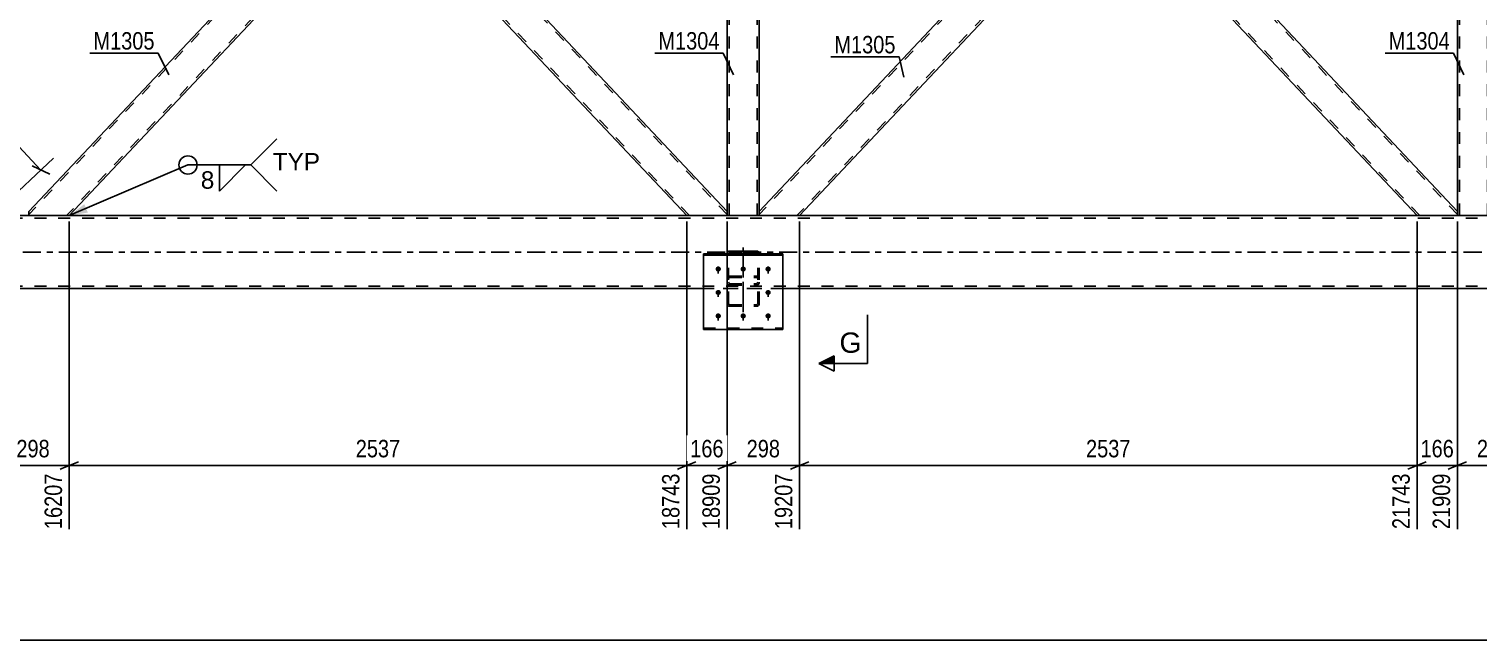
# Model space of a CAD drawing. Header units: millimetres. Extents: x -185 to 1004, y -593 to 248.
# Drawn here: x 543.5 to 781.7, y -191.3 to -91 of the extents above; entities that cross this region are included whole.
import ezdxf

# ---------------------------------------------------------------- set-up
doc = ezdxf.new("R2010")
doc.units = ezdxf.units.MM
doc.linetypes.add('DXK_LINE_DOT2', pattern=[3.9198, 1.9599, -1.9599])
doc.linetypes.add('DXK_LINE_DOT3', pattern=[5.9187, 2.979, -0.9799, 0.9799, -0.9799])
doc.styles.add('Arial', font='ARIAL.TTF', dxfattribs={"height": 0.2})
doc.styles.add('Arial Narrow', font='ARIALN.TTF', dxfattribs={"height": 0.2})

# ---------------------------------------------------------------- blocks, each defined once
blk = doc.blocks.new('Part-761544866-1533 - 1400')
at = {"color": 2, "linetype": 'Continuous'}
for p, q in [((667.4, -127.91), (654.4, -127.91)), ((654.4, -127.91), (654.4, -140.34)), ((654.4, -128.13), (667.4, -128.13)), ((667.4, -140.34), (667.4, -127.91)), ((654.4, -140.34), (667.4, -140.34))]:
    blk.add_line(p, q, dxfattribs=at)
at = {"color": 7, "linetype": 'DXK_LINE_DOT2'}
blk.add_line((654.4, -140.12), (667.4, -140.12), dxfattribs=at)
blk = doc.blocks.new('Part-761544866-1614 - 1400')
at = {"color": 7, "linetype": 'DXK_LINE_DOT2'}
for p, q in [((658.3, -127.75), (658.26, -127.94)), ((658.26, -136.05), (658.26, -127.94)), ((658.5, -127.94), (658.52, -127.84)), ((658.5, -136.05), (658.5, -127.94)), ((658.52, -127.84), (658.57, -127.76)), ((658.74, -127.43), (658.56, -127.47)), ((658.57, -127.76), (658.65, -127.71)), ((658.65, -127.71), (658.74, -127.69)), ((658.74, -127.43), (663.06, -127.43)), ((658.74, -127.69), (663.06, -127.69)), ((663.24, -127.47), (663.06, -127.43)), ((663.06, -127.69), (663.15, -127.71)), ((663.15, -127.71), (663.23, -127.76)), ((663.23, -127.76), (663.28, -127.84)), ((663.28, -127.84), (663.3, -127.94)), ((663.3, -136.05), (663.3, -127.94)), ((663.54, -127.94), (663.5, -127.75)), ((663.54, -136.05), (663.54, -127.94)), ((658.26, -131.99), (658.3, -131.81)), ((658.26, -132.54), (658.3, -132.73)), ((658.3, -131.81), (658.4, -131.67)), ((658.4, -131.67), (658.56, -131.57)), ((658.52, -131.9), (658.5, -131.99)), ((658.52, -132.64), (658.5, -132.54)), ((658.57, -131.83), (658.52, -131.9)), ((658.57, -132.72), (658.52, -132.64)), ((658.56, -131.57), (658.74, -131.53)), ((658.56, -133.01), (658.74, -133.05)), ((658.65, -131.78), (658.57, -131.83)), ((658.65, -132.77), (658.57, -132.72)), ((658.74, -131.76), (658.65, -131.78)), ((658.74, -132.79), (658.65, -132.77)), ((658.74, -131.53), (663.06, -131.53)), ((658.74, -131.76), (663.06, -131.76)), ((658.74, -132.79), (663.06, -132.79)), ((658.74, -133.05), (663.06, -133.05)), ((663.06, -131.53), (663.24, -131.57)), ((663.15, -131.78), (663.06, -131.76)), ((663.15, -132.77), (663.06, -132.79)), ((663.06, -133.05), (663.24, -133.01)), ((663.23, -131.83), (663.15, -131.78)), ((663.23, -132.72), (663.15, -132.77)), ((663.28, -131.9), (663.23, -131.83)), ((663.28, -132.64), (663.23, -132.72)), ((663.24, -131.57), (663.4, -131.67)), ((663.3, -131.99), (663.28, -131.9)), ((663.3, -132.54), (663.28, -132.64)), ((663.4, -131.67), (663.5, -131.81)), ((663.5, -131.81), (663.54, -131.99)), ((663.5, -132.73), (663.54, -132.54)), ((658.3, -136.22), (658.26, -136.05)), ((658.4, -136.36), (658.3, -136.22)), ((658.56, -136.46), (658.4, -136.36)), ((658.5, -136.05), (658.52, -136.13)), ((658.52, -136.13), (658.57, -136.2)), ((658.74, -136.5), (658.56, -136.46)), ((658.57, -136.2), (658.65, -136.25)), ((658.65, -136.25), (658.74, -136.27)), ((658.74, -136.27), (663.06, -136.27)), ((658.74, -136.5), (663.06, -136.5)), ((663.06, -136.27), (663.15, -136.25)), ((663.24, -136.46), (663.06, -136.5)), ((663.15, -136.25), (663.23, -136.2)), ((663.23, -136.2), (663.28, -136.13)), ((663.4, -136.36), (663.24, -136.46)), ((663.28, -136.13), (663.3, -136.05)), ((663.5, -136.22), (663.4, -136.36)), ((663.54, -136.05), (663.5, -136.22))]:
    blk.add_line(p, q, dxfattribs=at)
at = {"color": 7, "linetype": 'DXK_LINE_DOT3'}
blk.add_line((660.9, -137.44), (660.9, -126.82), dxfattribs=at)
at = {"color": 7, "linetype": 'DXK_LINE_DOT2'}
for centre, start, end in [((658.76, -127.92), 114.32, 159.2417), ((663.04, -127.92), 20.7583, 65.68), ((658.76, -132.56), 200.7583, 245.68), ((663.04, -132.56), 294.32, 339.2417)]:
    blk.add_arc(centre, 0.496, start, end, dxfattribs=at)
blk = doc.blocks.new('Bolt-761544866-1837 - 1400')
at = {"linetype": 'Continuous'}
for points in [[(656.8, -129.97), (656.89, -129.98), (656.98, -130), (657.06, -130.05), (657.13, -130.11), (657.18, -130.18), (657.22, -130.25), (657.24, -130.34), (657.24, -130.43), (657.22, -130.51), (657.18, -130.59), (657.13, -130.66), (657.06, -130.72), (656.98, -130.76), (656.89, -130.79), (656.8, -130.8), (656.71, -130.79), (656.62, -130.76), (656.54, -130.72), (656.47, -130.66), (656.42, -130.59), (656.38, -130.51), (656.36, -130.43), (656.36, -130.34), (656.38, -130.25), (656.42, -130.18), (656.47, -130.11), (656.54, -130.05), (656.62, -130), (656.71, -129.98)], [(660.9, -129.97), (660.99, -129.98), (661.08, -130), (661.16, -130.05), (661.23, -130.11), (661.28, -130.18), (661.32, -130.25), (661.34, -130.34), (661.34, -130.43), (661.32, -130.51), (661.28, -130.59), (661.23, -130.66), (661.16, -130.72), (661.08, -130.76), (660.99, -130.79), (660.9, -130.8), (660.81, -130.79), (660.72, -130.76), (660.64, -130.72), (660.57, -130.66), (660.52, -130.59), (660.48, -130.51), (660.46, -130.43), (660.46, -130.34), (660.48, -130.25), (660.52, -130.18), (660.57, -130.11), (660.64, -130.05), (660.72, -130), (660.81, -129.98)], [(665, -129.97), (665.09, -129.98), (665.18, -130), (665.26, -130.05), (665.33, -130.11), (665.38, -130.18), (665.42, -130.25), (665.44, -130.34), (665.44, -130.43), (665.42, -130.51), (665.38, -130.59), (665.33, -130.66), (665.26, -130.72), (665.18, -130.76), (665.09, -130.79), (665, -130.8), (664.91, -130.79), (664.82, -130.76), (664.74, -130.72), (664.67, -130.66), (664.62, -130.59), (664.58, -130.51), (664.56, -130.43), (664.56, -130.34), (664.58, -130.25), (664.62, -130.18), (664.67, -130.11), (664.74, -130.05), (664.82, -130), (664.91, -129.98)], [(656.8, -133.82), (656.89, -133.83), (656.98, -133.86), (657.06, -133.9), (657.13, -133.96), (657.18, -134.03), (657.22, -134.11), (657.24, -134.19), (657.24, -134.28), (657.22, -134.36), (657.18, -134.44), (657.13, -134.51), (657.06, -134.57), (656.98, -134.61), (656.89, -134.64), (656.8, -134.65), (656.71, -134.64), (656.62, -134.61), (656.54, -134.57), (656.47, -134.51), (656.42, -134.44), (656.38, -134.36), (656.36, -134.28), (656.36, -134.19), (656.38, -134.11), (656.42, -134.03), (656.47, -133.96), (656.54, -133.9), (656.62, -133.86), (656.71, -133.83)], [(665, -133.82), (665.09, -133.83), (665.18, -133.86), (665.26, -133.9), (665.33, -133.96), (665.38, -134.03), (665.42, -134.11), (665.44, -134.19), (665.44, -134.28), (665.42, -134.36), (665.38, -134.44), (665.33, -134.51), (665.26, -134.57), (665.18, -134.61), (665.09, -134.64), (665, -134.65), (664.91, -134.64), (664.82, -134.61), (664.74, -134.57), (664.67, -134.51), (664.62, -134.44), (664.58, -134.36), (664.56, -134.28), (664.56, -134.19), (664.58, -134.11), (664.62, -134.03), (664.67, -133.96), (664.74, -133.9), (664.82, -133.86), (664.91, -133.83)], [(656.8, -137.67), (656.89, -137.68), (656.98, -137.71), (657.06, -137.75), (657.13, -137.81), (657.18, -137.88), (657.22, -137.96), (657.24, -138.04), (657.24, -138.13), (657.22, -138.22), (657.18, -138.29), (657.13, -138.36), (657.06, -138.42), (656.98, -138.46), (656.89, -138.49), (656.8, -138.5), (656.71, -138.49), (656.62, -138.46), (656.54, -138.42), (656.47, -138.36), (656.42, -138.29), (656.38, -138.22), (656.36, -138.13), (656.36, -138.04), (656.38, -137.96), (656.42, -137.88), (656.47, -137.81), (656.54, -137.75), (656.62, -137.71), (656.71, -137.68)], [(660.9, -137.67), (660.99, -137.68), (661.08, -137.71), (661.16, -137.75), (661.23, -137.81), (661.28, -137.88), (661.32, -137.96), (661.34, -138.04), (661.34, -138.13), (661.32, -138.22), (661.28, -138.29), (661.23, -138.36), (661.16, -138.42), (661.08, -138.46), (660.99, -138.49), (660.9, -138.5), (660.81, -138.49), (660.72, -138.46), (660.64, -138.42), (660.57, -138.36), (660.52, -138.29), (660.48, -138.22), (660.46, -138.13), (660.46, -138.04), (660.48, -137.96), (660.52, -137.88), (660.57, -137.81), (660.64, -137.75), (660.72, -137.71), (660.81, -137.68)], [(665, -137.67), (665.09, -137.68), (665.18, -137.71), (665.26, -137.75), (665.33, -137.81), (665.38, -137.88), (665.42, -137.96), (665.44, -138.04), (665.44, -138.13), (665.42, -138.22), (665.38, -138.29), (665.33, -138.36), (665.26, -138.42), (665.18, -138.46), (665.09, -138.49), (665, -138.5), (664.91, -138.49), (664.82, -138.46), (664.74, -138.42), (664.67, -138.36), (664.62, -138.29), (664.58, -138.22), (664.56, -138.13), (664.56, -138.04), (664.58, -137.96), (664.62, -137.88), (664.67, -137.81), (664.74, -137.75), (664.82, -137.71), (664.91, -137.68)]]:
    blk.add_hatch(color=1, dxfattribs=at).paths.add_polyline_path(points)
at = {"color": 1, "linetype": 'Continuous'}
for p, q in [((656.8, -129.99), (656.8, -131.12)), ((660.9, -129.99), (660.9, -131.12)), ((665, -129.99), (665, -131.12)), ((656.8, -133.84), (656.8, -134.97)), ((665, -133.84), (665, -134.97)), ((656.8, -137.69), (656.8, -138.83)), ((660.9, -137.69), (660.9, -138.83)), ((665, -137.69), (665, -138.83))]:
    blk.add_line(p, q, dxfattribs=at)
blk = doc.blocks.new('Part-761544866-1709 - 1400')
at = {"color": 7, "linetype": 'DXK_LINE_DOT2'}
for p, q in [((772.07, -6), (663.54, -121.41)), ((778.26, -6.19), (669.73, -121.6)), ((778.26, -6), (771.63, -6)), ((720.9, -59.95), (717.28, -63.8)), ((724.52, -63.8), (720.9, -67.65)), ((670.17, -121.6), (663.54, -121.6))]:
    blk.add_line(p, q, dxfattribs=at)
at = {"color": 2, "linetype": 'Continuous'}
for p, q in [((771.63, -6), (720.9, -59.95)), ((778.26, -6.66), (724.52, -63.8)), ((778.26, -6.66), (778.26, -6)), ((663.54, -120.94), (717.28, -63.8)), ((720.9, -67.65), (670.17, -121.6)), ((663.54, -121.6), (663.54, -120.94))]:
    blk.add_line(p, q, dxfattribs=at)
blk = doc.blocks.new('Part-761544866-1518 - 1400')
at = {"color": 7, "linetype": 'DXK_LINE_DOT2'}
for p, q in [((654.4, -140.34), (654.4, -127.91)), ((667.4, -127.91), (654.4, -127.91)), ((654.4, -128.13), (667.4, -128.13)), ((667.4, -140.34), (667.4, -127.91)), ((654.4, -140.12), (667.4, -140.12)), ((667.4, -140.34), (654.4, -140.34))]:
    blk.add_line(p, q, dxfattribs=at)
blk = doc.blocks.new('Part-761544866-1689 - 1400')
at = {"color": 7, "linetype": 'DXK_LINE_DOT2'}
for p, q in [((652.07, -6), (543.54, -121.41)), ((658.26, -6.19), (549.73, -121.6)), ((658.26, -6), (651.63, -6)), ((658.26, -6.48), (658.26, -6)), ((600.9, -59.95), (597.28, -63.8)), ((604.52, -63.8), (600.9, -67.65)), ((550.17, -121.6), (543.54, -121.6))]:
    blk.add_line(p, q, dxfattribs=at)
at = {"color": 2, "linetype": 'Continuous'}
for p, q in [((651.63, -6), (600.9, -59.95)), ((658.26, -6.66), (604.52, -63.8)), ((658.26, -6.66), (658.26, -6.48)), ((597.28, -63.8), (543.54, -120.94)), ((600.9, -67.65), (550.17, -121.6)), ((543.54, -121.6), (543.54, -120.94))]:
    blk.add_line(p, q, dxfattribs=at)
blk = doc.blocks.new('Part-761544866-1912 - 1400')
at = {"color": 2, "linetype": 'Continuous'}
for p, q in [((604.52, -63.8), (600.9, -67.65)), ((658.26, -120.94), (604.52, -63.8)), ((651.63, -121.6), (600.9, -67.65)), ((658.26, -121.6), (658.26, -120.94))]:
    blk.add_line(p, q, dxfattribs=at)
at = {"color": 7, "linetype": 'DXK_LINE_DOT2'}
for p, q in [((658.26, -121.41), (604.3, -64.03)), ((601.12, -67.42), (601.14, -67.4)), ((652.07, -121.6), (601.12, -67.42)), ((658.26, -121.6), (651.63, -121.6))]:
    blk.add_line(p, q, dxfattribs=at)
blk = doc.blocks.new('Part-761544866-1774 - 1400')
at = {"color": 7, "linetype": 'DXK_LINE_DOT2'}
for p, q in [((663.54, -6), (658.26, -6)), ((658.26, -6.66), (658.26, -6)), ((658.58, -121.6), (658.58, -6)), ((663.22, -121.6), (663.22, -6)), ((663.54, -6.66), (663.54, -6)), ((658.26, -121.6), (658.26, -120.94)), ((663.54, -121.6), (663.54, -120.94)), ((663.54, -121.6), (658.26, -121.6))]:
    blk.add_line(p, q, dxfattribs=at)
at = {"color": 2, "linetype": 'Continuous'}
for p, q in [((658.26, -120.94), (658.26, -6.66)), ((663.54, -120.94), (663.54, -6.66))]:
    blk.add_line(p, q, dxfattribs=at)
blk = doc.blocks.new('Part-761544866-1779 - 1400')
at = {"color": 7, "linetype": 'DXK_LINE_DOT2'}
for p, q in [((783.54, -6), (778.26, -6)), ((778.26, -6.66), (778.26, -6)), ((778.58, -121.6), (778.58, -6)), ((783.22, -121.6), (783.22, -6)), ((783.54, -6.66), (783.54, -6)), ((778.26, -121.6), (778.26, -120.94)), ((783.54, -121.6), (783.54, -120.94)), ((783.54, -121.6), (778.26, -121.6))]:
    blk.add_line(p, q, dxfattribs=at)
at = {"color": 2, "linetype": 'Continuous'}
for p, q in [((778.26, -120.94), (778.26, -6.66)), ((783.54, -120.94), (783.54, -6.66))]:
    blk.add_line(p, q, dxfattribs=at)
blk = doc.blocks.new('Bolt-761544866-1842 - 1400')
at = {"color": 1, "linetype": 'DXK_LINE_DOT2'}
for p, q in [((656.8, -129.99), (656.8, -131.12)), ((660.9, -129.99), (660.9, -131.12)), ((665, -129.99), (665, -131.12)), ((656.8, -133.84), (656.8, -134.97)), ((665, -133.84), (665, -134.97)), ((656.8, -137.69), (656.8, -138.83)), ((660.9, -137.69), (660.9, -138.83)), ((665, -137.69), (665, -138.83))]:
    blk.add_line(p, q, dxfattribs=at)
blk = doc.blocks.new('Part-761544866-1859 - 1400')
at = {"color": 7, "linetype": 'DXK_LINE_DOT2'}
for p, q in [((863.9, -122), (-67.1, -122)), ((863.9, -121.6), (-56.46, -121.6)), ((863.9, -133.2), (-67.1, -133.2)), ((863.9, -133.6), (48.74, -133.6)), ((667.4, -133.6), (654.4, -133.6))]:
    blk.add_line(p, q, dxfattribs=at)
at = {"color": 2, "linetype": 'Continuous'}
for p, q in [((859.1, -121.6), (58.5, -121.6)), ((654.4, -133.6), (487.4, -133.6)), ((859.1, -133.6), (667.4, -133.6))]:
    blk.add_line(p, q, dxfattribs=at)
at = {"color": 7, "linetype": 'DXK_LINE_DOT3'}
blk.add_line((-67.1, -127.6), (863.9, -127.6), dxfattribs=at)
blk = doc.blocks.new('Part-761544866-1907 - 1400')
at = {"color": 2, "linetype": 'Continuous'}
for p, q in [((724.52, -63.8), (720.9, -67.65)), ((778.26, -120.94), (724.52, -63.8)), ((771.63, -121.6), (720.9, -67.65)), ((778.26, -121.6), (778.26, -120.94))]:
    blk.add_line(p, q, dxfattribs=at)
at = {"color": 7, "linetype": 'DXK_LINE_DOT2'}
for p, q in [((778.26, -121.41), (724.3, -64.03)), ((721.12, -67.42), (721.14, -67.4)), ((772.07, -121.6), (721.12, -67.42)), ((778.26, -121.6), (771.63, -121.6))]:
    blk.add_line(p, q, dxfattribs=at)
blk = doc.blocks.new('Part-761544866-1939 - 1400')
at = {"color": 7, "linetype": 'DXK_LINE_DOT2'}
for p, q in [((658.26, -127.94), (658.27, -127.91)), ((658.26, -136.05), (658.26, -127.94)), ((658.52, -127.84), (658.5, -127.94)), ((658.5, -136.05), (658.5, -127.94)), ((658.57, -127.76), (658.52, -127.84)), ((658.65, -127.71), (658.57, -127.76)), ((658.74, -127.69), (658.65, -127.71)), ((658.74, -127.69), (663.06, -127.69)), ((663.15, -127.71), (663.06, -127.69)), ((663.23, -127.76), (663.15, -127.71)), ((663.28, -127.84), (663.23, -127.76)), ((663.3, -127.94), (663.28, -127.84)), ((663.3, -136.05), (663.3, -127.94)), ((663.53, -127.91), (663.54, -127.94)), ((663.54, -136.05), (663.54, -127.94)), ((658.3, -131.81), (658.26, -131.99)), ((658.3, -132.73), (658.26, -132.54)), ((658.4, -131.67), (658.3, -131.81)), ((658.56, -131.57), (658.4, -131.67)), ((658.5, -131.99), (658.52, -131.9)), ((658.5, -132.54), (658.52, -132.64)), ((658.52, -131.9), (658.57, -131.83)), ((658.52, -132.64), (658.57, -132.72)), ((658.74, -131.53), (658.56, -131.57)), ((658.74, -133.05), (658.56, -133.01)), ((658.57, -131.83), (658.65, -131.78)), ((658.57, -132.72), (658.65, -132.77)), ((658.65, -131.78), (658.74, -131.76)), ((658.65, -132.77), (658.74, -132.79)), ((658.74, -131.53), (663.06, -131.53)), ((658.74, -131.76), (663.06, -131.76)), ((658.74, -132.79), (663.06, -132.79)), ((658.74, -133.05), (663.06, -133.05)), ((663.24, -131.57), (663.06, -131.53)), ((663.06, -131.76), (663.15, -131.78)), ((663.06, -132.79), (663.15, -132.77)), ((663.24, -133.01), (663.06, -133.05)), ((663.15, -131.78), (663.23, -131.83)), ((663.15, -132.77), (663.23, -132.72)), ((663.23, -131.83), (663.28, -131.9)), ((663.23, -132.72), (663.28, -132.64)), ((663.4, -131.67), (663.24, -131.57)), ((663.28, -131.9), (663.3, -131.99)), ((663.28, -132.64), (663.3, -132.54)), ((663.5, -131.81), (663.4, -131.67)), ((663.54, -131.99), (663.5, -131.81)), ((663.54, -132.54), (663.5, -132.73)), ((658.26, -136.05), (658.3, -136.22)), ((658.3, -136.22), (658.4, -136.36)), ((658.4, -136.36), (658.56, -136.46)), ((658.52, -136.13), (658.5, -136.05)), ((658.57, -136.2), (658.52, -136.13)), ((658.56, -136.46), (658.74, -136.5)), ((658.65, -136.25), (658.57, -136.2)), ((658.74, -136.27), (658.65, -136.25)), ((658.74, -136.27), (663.06, -136.27)), ((658.74, -136.5), (663.06, -136.5)), ((663.15, -136.25), (663.06, -136.27)), ((663.06, -136.5), (663.24, -136.46)), ((663.23, -136.2), (663.15, -136.25)), ((663.28, -136.13), (663.23, -136.2)), ((663.24, -136.46), (663.4, -136.36)), ((663.3, -136.05), (663.28, -136.13)), ((663.4, -136.36), (663.5, -136.22)), ((663.5, -136.22), (663.54, -136.05))]:
    blk.add_line(p, q, dxfattribs=at)
at = {"color": 2, "linetype": 'Continuous'}
for p, q in [((658.27, -127.91), (658.3, -127.75)), ((658.56, -127.47), (658.74, -127.43)), ((658.74, -127.43), (663.06, -127.43)), ((663.06, -127.43), (663.24, -127.47)), ((663.5, -127.75), (663.53, -127.91))]:
    blk.add_line(p, q, dxfattribs=at)
at = {"color": 7, "linetype": 'DXK_LINE_DOT3'}
blk.add_line((660.9, -126.82), (660.9, -137.44), dxfattribs=at)
at = {"color": 2, "linetype": 'Continuous'}
for centre, start, end in [((658.76, -127.92), 114.32, 159.2417), ((663.04, -127.92), 20.7583, 65.68)]:
    blk.add_arc(centre, 0.496, start, end, dxfattribs=at)
at = {"color": 7, "linetype": 'DXK_LINE_DOT2'}
for centre, start, end in [((658.76, -132.56), 200.7583, 245.68), ((663.04, -132.56), 294.32, 339.2417)]:
    blk.add_arc(centre, 0.496, start, end, dxfattribs=at)
blk = doc.blocks.new('StraightDimension-761544866-19137 - 1400')
at = {"color": 7, "linetype": 'Continuous'}
for p, q in [((538.26, -122.6), (538.26, -173.1)), ((550.17, -122.6), (550.17, -173.1)), ((536.76, -163.26), (539.76, -162.06)), ((538.26, -162.66), (550.17, -162.66)), ((551.67, -162.06), (548.67, -163.26))]:
    blk.add_line(p, q, dxfattribs=at)
at = {"color": 0}
blk.add_wipeout([(547.56, -161.91), (547.56, -157.71), (540.87, -157.71), (540.87, -161.91)], dxfattribs=at)
at = {"color": 0, "linetype": 'Continuous'}
blk.add_wipeout([(549.57, -163.36), (545.37, -163.36), (545.37, -173.7), (549.57, -173.7)], dxfattribs=at)
at = {"color": 3, "style": 'Arial Narrow'}
blk.add_text('298', height=2.863, dxfattribs=at).set_placement((541.47, -161.31))
at = {"color": 3, "linetype": 'Continuous', "style": 'Arial Narrow'}
blk.add_text('16207', height=2.863, rotation=90.0002, dxfattribs=at).set_placement((548.97, -173.1))
blk = doc.blocks.new('StraightDimension-761544866-19134 - 1400')
at = {"color": 7, "linetype": 'Continuous'}
for p, q in [((658.26, -122.6), (658.26, -173.1)), ((670.17, -122.6), (670.17, -173.1)), ((656.76, -163.26), (659.76, -162.06)), ((658.26, -162.66), (670.17, -162.66)), ((671.67, -162.06), (668.67, -163.26))]:
    blk.add_line(p, q, dxfattribs=at)
at = {"color": 0}
blk.add_wipeout([(667.56, -161.91), (667.56, -157.71), (660.87, -157.71), (660.87, -161.91)], dxfattribs=at)
at = {"color": 0, "linetype": 'Continuous'}
blk.add_wipeout([(669.57, -163.36), (665.37, -163.36), (665.37, -173.7), (669.57, -173.7)], dxfattribs=at)
at = {"color": 3, "style": 'Arial Narrow'}
blk.add_text('298', height=2.863, dxfattribs=at).set_placement((661.47, -161.31))
at = {"color": 3, "linetype": 'Continuous', "style": 'Arial Narrow'}
blk.add_text('19207', height=2.863, rotation=90.0002, dxfattribs=at).set_placement((668.97, -173.1))
blk = doc.blocks.new('StraightDimension-761544866-19136 - 1400')
at = {"color": 7, "linetype": 'Continuous'}
for p, q in [((550.17, -122.6), (550.17, -173.1)), ((651.63, -122.6), (651.63, -173.1)), ((551.67, -162.06), (548.67, -163.26)), ((550.17, -162.66), (651.63, -162.66)), ((650.13, -163.26), (653.13, -162.06))]:
    blk.add_line(p, q, dxfattribs=at)
at = {"color": 0}
blk.add_wipeout([(605.16, -161.91), (605.16, -157.71), (596.64, -157.71), (596.64, -161.91)], dxfattribs=at)
at = {"color": 0, "linetype": 'Continuous'}
blk.add_wipeout([(651.03, -163.36), (646.83, -163.36), (646.83, -173.7), (651.03, -173.7)], dxfattribs=at)
at = {"color": 3, "style": 'Arial Narrow'}
blk.add_text('2537', height=2.863, dxfattribs=at).set_placement((597.24, -161.31))
at = {"color": 3, "linetype": 'Continuous', "style": 'Arial Narrow'}
blk.add_text('18743', height=2.863, rotation=90.0002, dxfattribs=at).set_placement((650.43, -173.1))
blk = doc.blocks.new('StraightDimension-761544866-19132 - 1400')
at = {"color": 7, "linetype": 'Continuous'}
for p, q in [((771.63, -122.6), (771.63, -173.1)), ((778.26, -122.6), (778.26, -173.1)), ((770.13, -163.26), (773.13, -162.06)), ((771.63, -162.66), (778.26, -162.66)), ((779.76, -162.06), (776.76, -163.26))]:
    blk.add_line(p, q, dxfattribs=at)
at = {"color": 0}
blk.add_wipeout([(778.29, -161.91), (778.29, -157.71), (771.6, -157.71), (771.6, -161.91)], dxfattribs=at)
at = {"color": 0, "linetype": 'Continuous'}
blk.add_wipeout([(777.66, -163.36), (773.46, -163.36), (773.46, -173.7), (777.66, -173.7)], dxfattribs=at)
at = {"color": 3, "style": 'Arial Narrow'}
blk.add_text('166', height=2.863, dxfattribs=at).set_placement((772.2, -161.31))
at = {"color": 3, "linetype": 'Continuous', "style": 'Arial Narrow'}
blk.add_text('21909', height=2.863, rotation=90.0002, dxfattribs=at).set_placement((777.06, -173.1))
blk = doc.blocks.new('StraightDimension-761544866-2903 - 1400')
at = {"color": 7, "linetype": 'Continuous'}
blk.add_line((-80, -191.32), (919.9, -191.32), dxfattribs=at)
blk = doc.blocks.new('StraightDimension-761544866-19131 - 1400')
at = {"color": 7, "linetype": 'Continuous'}
for p, q in [((778.26, -122.6), (778.26, -173.1)), ((790.17, -122.6), (790.17, -173.1)), ((776.76, -163.26), (779.76, -162.06)), ((778.26, -162.66), (790.17, -162.66)), ((791.67, -162.06), (788.67, -163.26))]:
    blk.add_line(p, q, dxfattribs=at)
at = {"color": 0}
blk.add_wipeout([(787.56, -161.91), (787.56, -157.71), (780.87, -157.71), (780.87, -161.91)], dxfattribs=at)
at = {"color": 0, "linetype": 'Continuous'}
blk.add_wipeout([(789.57, -163.36), (785.37, -163.36), (785.37, -173.7), (789.57, -173.7)], dxfattribs=at)
at = {"color": 3, "style": 'Arial Narrow'}
blk.add_text('298', height=2.863, dxfattribs=at).set_placement((781.47, -161.31))
at = {"color": 3, "linetype": 'Continuous', "style": 'Arial Narrow'}
blk.add_text('22207', height=2.863, rotation=90.0002, dxfattribs=at).set_placement((788.97, -173.1))
blk = doc.blocks.new('StraightDimension-761544866-19133 - 1400')
at = {"color": 7, "linetype": 'Continuous'}
for p, q in [((670.17, -122.6), (670.17, -173.1)), ((771.63, -122.6), (771.63, -173.1)), ((671.67, -162.06), (668.67, -163.26)), ((670.17, -162.66), (771.63, -162.66)), ((770.13, -163.26), (773.13, -162.06))]:
    blk.add_line(p, q, dxfattribs=at)
at = {"color": 0}
blk.add_wipeout([(725.16, -161.91), (725.16, -157.71), (716.64, -157.71), (716.64, -161.91)], dxfattribs=at)
at = {"color": 0, "linetype": 'Continuous'}
blk.add_wipeout([(771.03, -163.36), (766.83, -163.36), (766.83, -173.7), (771.03, -173.7)], dxfattribs=at)
at = {"color": 3, "style": 'Arial Narrow'}
blk.add_text('2537', height=2.863, dxfattribs=at).set_placement((717.24, -161.31))
at = {"color": 3, "linetype": 'Continuous', "style": 'Arial Narrow'}
blk.add_text('21743', height=2.863, rotation=90.0002, dxfattribs=at).set_placement((770.43, -173.1))
blk = doc.blocks.new('StraightDimension-761544866-19135 - 1400')
at = {"color": 7, "linetype": 'Continuous'}
for p, q in [((651.63, -122.6), (651.63, -173.1)), ((658.26, -122.6), (658.26, -173.1)), ((650.13, -163.26), (653.13, -162.06)), ((651.63, -162.66), (658.26, -162.66)), ((659.76, -162.06), (656.76, -163.26))]:
    blk.add_line(p, q, dxfattribs=at)
at = {"color": 0}
blk.add_wipeout([(658.29, -161.91), (658.29, -157.71), (651.6, -157.71), (651.6, -161.91)], dxfattribs=at)
at = {"color": 0, "linetype": 'Continuous'}
blk.add_wipeout([(657.66, -163.36), (653.46, -163.36), (653.46, -173.7), (657.66, -173.7)], dxfattribs=at)
at = {"color": 3, "style": 'Arial Narrow'}
blk.add_text('166', height=2.863, dxfattribs=at).set_placement((652.2, -161.31))
at = {"color": 3, "linetype": 'Continuous', "style": 'Arial Narrow'}
blk.add_text('18909', height=2.863, rotation=90.0002, dxfattribs=at).set_placement((657.06, -173.1))
blk = doc.blocks.new('StraightDimension-761544866-22616 - 1400')
at = {"color": 7, "linetype": 'Continuous'}
for p, q in [((485.25, -63.11), (493.85, -55.03)), ((493.24, -57.66), (490.31, -56.3)), ((491.78, -56.98), (545.51, -114.12)), ((538.99, -120.25), (547.59, -112.17)), ((544.05, -113.44), (546.98, -114.8))]:
    blk.add_line(p, q, dxfattribs=at)
at = {"color": 0}
blk.add_wipeout([(522.11, -88.14), (525.17, -85.26), (519.34, -79.06), (516.28, -81.93)], dxfattribs=at)
at = {"color": 3, "style": 'Arial Narrow'}
blk.add_text('1961', height=2.863, rotation=-46.7591, dxfattribs=at).set_placement((517.12, -81.96))
blk = doc.blocks.new('Mark-761544866-1685 - 1400')
at = {"color": 0}
blk.add_wipeout([(564.19, -94.33), (564.19, -91.33), (554.14, -91.33), (554.14, -94.33)], dxfattribs=at)
blk.add_wipeout([(564.19, -94.33), (564.19, -91.33), (554.14, -91.33), (554.14, -94.33)], dxfattribs=at)
at = {"color": 30, "linetype": 'Continuous'}
for p in [(553.54, -94.93), (566.5, -98.47)]:
    blk.add_line(p, (564.79, -94.93), dxfattribs=at)
at = {"color": 3, "style": 'Arial Narrow'}
blk.add_text('M1305', height=2.863, dxfattribs=at).set_placement((554.14, -94.33))
blk = doc.blocks.new('Mark-761544866-1705 - 1400')
at = {"color": 0}
blk.add_wipeout([(685.94, -94.95), (685.94, -91.95), (675.89, -91.95), (675.89, -94.95)], dxfattribs=at)
blk.add_wipeout([(685.94, -94.95), (685.94, -91.95), (675.89, -91.95), (675.89, -94.95)], dxfattribs=at)
at = {"color": 30, "linetype": 'Continuous'}
for p in [(675.29, -95.55), (687.29, -98.85)]:
    blk.add_line(p, (686.54, -95.55), dxfattribs=at)
at = {"color": 3, "style": 'Arial Narrow'}
blk.add_text('M1305', height=2.863, dxfattribs=at).set_placement((675.89, -94.95))
blk = doc.blocks.new('Mark-761544866-1770 - 1400')
at = {"color": 0}
blk.add_wipeout([(657.02, -94.33), (657.02, -91.33), (646.97, -91.33), (646.97, -94.33)], dxfattribs=at)
blk.add_wipeout([(657.02, -94.33), (657.02, -91.33), (646.97, -91.33), (646.97, -94.33)], dxfattribs=at)
at = {"color": 30, "linetype": 'Continuous'}
for p in [(646.37, -94.93), (659.33, -98.47)]:
    blk.add_line(p, (657.62, -94.93), dxfattribs=at)
at = {"color": 3, "style": 'Arial Narrow'}
blk.add_text('M1304', height=2.863, dxfattribs=at).set_placement((646.97, -94.33))
blk = doc.blocks.new('Mark-761544866-1775 - 1400')
at = {"color": 0}
blk.add_wipeout([(777.02, -94.33), (777.02, -91.33), (766.97, -91.33), (766.97, -94.33)], dxfattribs=at)
blk.add_wipeout([(777.02, -94.33), (777.02, -91.33), (766.97, -91.33), (766.97, -94.33)], dxfattribs=at)
at = {"color": 30, "linetype": 'Continuous'}
for p in [(766.37, -94.93), (779.33, -98.47)]:
    blk.add_line(p, (777.62, -94.93), dxfattribs=at)
at = {"color": 3, "style": 'Arial Narrow'}
blk.add_text('M1304', height=2.863, dxfattribs=at).set_placement((766.97, -94.33))
blk = doc.blocks.new('WeldMark-761544866-3618 - 1400')
at = {"linetype": 'Continuous'}
blk.add_hatch(color=30, dxfattribs=at).paths.add_polyline_path([(553.22, -121.11), (550.17, -121.6), (552.63, -119.73)])
at = {"color": 3, "linetype": 'Continuous'}
for q in [(584.28, -109.01), (584.28, -117.58)]:
    blk.add_line((579.99, -113.29), q, dxfattribs=at)
at = {"color": 30, "linetype": 'Continuous'}
blk.add_line((550.17, -121.6), (569.67, -113.29), dxfattribs=at)
at = {"color": 3, "linetype": 'Continuous'}
blk.add_arc((569.67, -113.29), 1.5, 90, 270, dxfattribs=at)
at = {"color": 0}
blk.add_wipeout([(574.19, -117.39), (574.19, -113.99), (571.57, -113.99), (571.57, -117.39)], dxfattribs=at)
at = {"color": 30, "linetype": 'Continuous'}
blk.add_line((569.67, -113.29), (579.99, -113.29), dxfattribs=at)
at = {"color": 3, "linetype": 'Continuous'}
for p, q in [((574.85, -113.29), (579.14, -113.29)), ((579.14, -113.29), (574.85, -117.58)), ((574.85, -117.58), (574.85, -113.29))]:
    blk.add_line(p, q, dxfattribs=at)
blk.add_arc((569.67, -113.29), 1.5, 270, 90, dxfattribs=at)
at = {"color": 3, "style": 'Arial'}
blk.add_text('8', height=2.87, dxfattribs=at).set_placement((571.77, -117.19))
at = {"color": 0, "linetype": 'Continuous'}
blk.add_wipeout([(591.37, -114.19), (591.37, -111.19), (583.59, -111.19), (583.59, -114.19)], dxfattribs=at)
blk.add_wipeout([(591.37, -114.19), (591.37, -111.19), (583.59, -111.19), (583.59, -114.19)], dxfattribs=at)
at = {"color": 3, "linetype": 'Continuous', "style": 'Arial'}
blk.add_text('TYP', height=2.865, dxfattribs=at).set_placement((583.59, -114.19))
blk = doc.blocks.new('SectionMark-761544866-29988 - 1400')
at = {"color": 6, "linetype": 'Continuous'}
for p, q in [((673.35, 16.16), (675.85, 17.41)), ((681.35, 16.16), (673.35, 16.16)), ((681.35, -145.89), (673.35, -145.89)), ((675.85, -147.14), (673.35, -145.89))]:
    blk.add_line(p, q, dxfattribs=at)
at = {"color": 0, "linetype": 'Continuous'}
for points in [[(680.35, 10.91), (680.35, 14.41), (676.72, 14.41), (676.72, 10.91)], [(680.35, -144.14), (680.35, -140.64), (676.72, -140.64), (676.72, -144.14)]]:
    blk.add_wipeout(points, dxfattribs=at)
at = {"linetype": 'Continuous'}
for points in [[(675.85, 16.16), (675.85, 14.91), (673.35, 16.16)], [(675.85, -144.64), (675.85, -145.89), (673.35, -145.89)]]:
    blk.add_hatch(color=6, dxfattribs=at).paths.add_polyline_path(points)
at = {"color": 6, "linetype": 'Continuous'}
for p, q in [((675.85, 14.91), (675.85, 17.41)), ((673.35, 16.16), (675.85, 14.91)), ((681.35, 16.16), (681.35, 8.16)), ((681.35, -145.89), (681.35, -137.89)), ((673.35, -145.89), (675.85, -144.64)), ((675.85, -144.64), (675.85, -147.14))]:
    blk.add_line(p, q, dxfattribs=at)
at = {"color": 3, "linetype": 'Continuous', "style": 'Arial'}
for p in [(676.72, 10.91), (676.72, -144.14)]:
    blk.add_text('G', height=3.34, dxfattribs=at).set_placement(p)

msp = doc.modelspace()

# ---------------------------------------------------------------- block references
for name in ['Part-761544866-1689 - 1400', 'Part-761544866-1774 - 1400', 'Part-761544866-1709 - 1400', 'Part-761544866-1779 - 1400', 'Part-761544866-1912 - 1400', 'Part-761544866-1907 - 1400', 'Part-761544866-1859 - 1400', 'Part-761544866-1533 - 1400', 'Part-761544866-1518 - 1400', 'Part-761544866-1614 - 1400', 'Part-761544866-1939 - 1400', 'Bolt-761544866-1837 - 1400', 'Bolt-761544866-1842 - 1400']:
    msp.add_blockref(name, (0, 0))

# ---------------------------------------------------------------- next in the draw order: block references
for name in ['StraightDimension-761544866-19137 - 1400', 'StraightDimension-761544866-19134 - 1400', 'StraightDimension-761544866-19132 - 1400']:
    msp.add_blockref(name, (0, 0))

# ---------------------------------------------------------------- next in the draw order: block references
msp.add_blockref('StraightDimension-761544866-19136 - 1400', (0, 0))

# ---------------------------------------------------------------- next in the draw order: block references
msp.add_blockref('StraightDimension-761544866-2903 - 1400', (0, 0))

# ---------------------------------------------------------------- next in the draw order: block references
for name in ['StraightDimension-761544866-22616 - 1400', 'Mark-761544866-1685 - 1400', 'Mark-761544866-1770 - 1400', 'Mark-761544866-1705 - 1400', 'Mark-761544866-1775 - 1400', 'WeldMark-761544866-3618 - 1400', 'StraightDimension-761544866-19135 - 1400', 'StraightDimension-761544866-19133 - 1400', 'StraightDimension-761544866-19131 - 1400']:
    msp.add_blockref(name, (0, 0))

# ---------------------------------------------------------------- next in the draw order: block references
msp.add_blockref('SectionMark-761544866-29988 - 1400', (0, 0))

doc.saveas('drawing.dxf')
